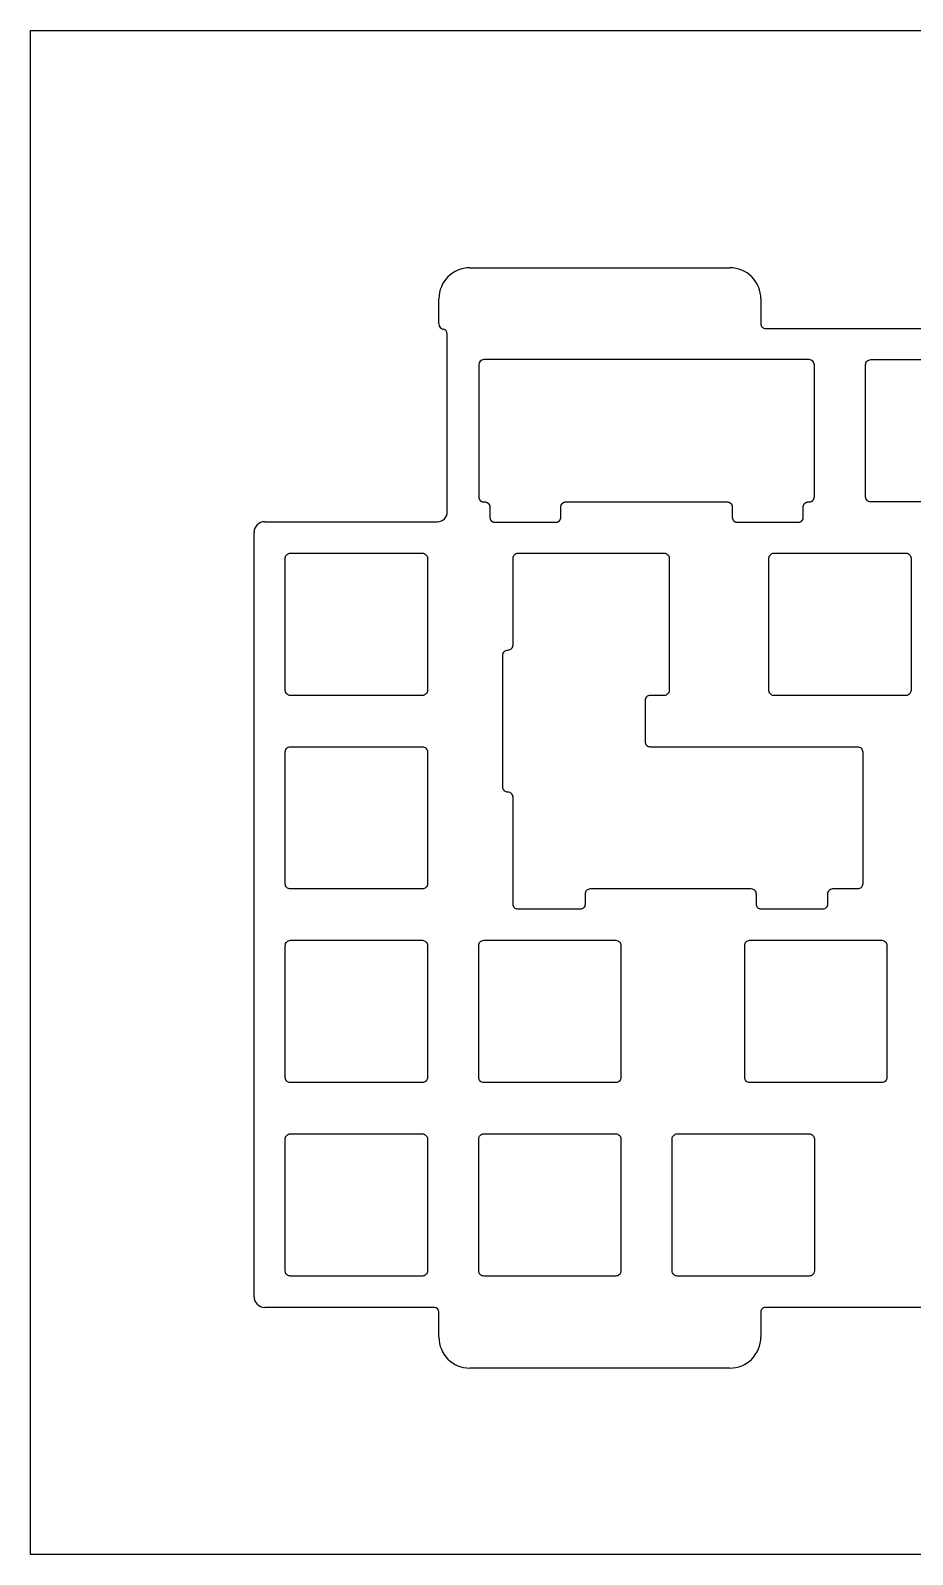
# Model space of a CAD drawing. Header units: millimetres. Extents: x 94 to 474, y -310 to -160.
# Drawn here: x 94.2 to 181, y -310.2 to -160.2 of the extents above; entities that cross this region are included whole.
import ezdxf

# ---------------------------------------------------------------- set-up
doc = ezdxf.new("R2010")
doc.units = ezdxf.units.MM
doc.linetypes.add('Continuous2', pattern=[0])
doc.layers.add('Unified-Daughterboard (9)', color=1, linetype='Continuous')

msp = doc.modelspace()

# ---------------------------------------------------------------- linework, layer by layer
at = {"color": 1, "linetype": 'Continuous2', "lineweight": -3, "true_color": 0xff0000}
for p, q in [((137.46, -183.52, 2066.26), (163.06, -183.52, 2066.26)), ((134.41, -189.04, 2066.26), (134.41, -186.57, 2066.26)), ((166.11, -186.57, 2066.26), (166.11, -189.04, 2066.26)), ((135.23, -207.56, 2066.26), (135.23, -190.02, 2066.26)), ((166.56, -189.49, 2066.26), (213.22, -189.49, 2066.26)), ((116.21, -284.79, 2066.26), (116.21, -209.56, 2066.26)), ((117.26, -208.51, 2066.26), (134.28, -208.51, 2066.26)), ((133.96, -285.84, 2066.26), (117.26, -285.84, 2066.26)), ((134.41, -288.77, 2066.26), (134.41, -286.29, 2066.26)), ((166.11, -286.29, 2066.26), (166.11, -288.77, 2066.26)), ((213.22, -285.84, 2066.26), (166.56, -285.84, 2066.26)), ((163.06, -291.82, 2066.26), (137.46, -291.82, 2066.26))]:
    msp.add_line(p, q, dxfattribs=at)
for centre, radius, start, end in [((137.46, -186.57, 2066.26), 3.05, 90, 180), ((163.06, -186.57, 2066.26), 3.05, 359.999, 90), ((134.96, -189.04, 2066.26), 0.55, 180, 259.3766), ((134.78, -190.02, 2066.26), 0.45, 0, 79.3766), ((166.56, -189.04, 2066.26), 0.45, 179.999, 270), ((134.28, -207.56, 2066.26), 0.95, 270, 360), ((117.26, -209.56, 2066.26), 1.05, 90, 180), ((117.26, -284.79, 2066.26), 1.05, 180, 270), ((133.96, -286.29, 2066.26), 0.45, 0, 90), ((166.56, -286.29, 2066.26), 0.45, 90, 180.001), ((137.46, -288.77, 2066.26), 3.05, 180, 270), ((163.06, -288.77, 2066.26), 3.05, 270, 0.001)]:
    msp.add_arc(centre, radius, start, end, dxfattribs=at)
at = {"layer": 'Unified-Daughterboard (9)', "color": 1, "linetype": 'Continuous2', "lineweight": -3, "true_color": 0xff0000}
for p, q in [((94.19, -160.17, 2066.26), (474.19, -160.17, 2066.26)), ((94.19, -310.17, 2066.26), (94.19, -160.17, 2066.26)), ((138.33, -193.06, 2066.26), (138.33, -206.06, 2066.26)), ((170.88, -192.56, 2066.26), (138.83, -192.56, 2066.26)), ((171.38, -206.06, 2066.26), (171.38, -193.06, 2066.26)), ((176.43, -206.06, 2066.26), (176.43, -193.06, 2066.26)), ((176.93, -192.56, 2066.26), (189.93, -192.56, 2066.26)), ((138.83, -206.56, 2066.26), (138.92, -206.56, 2066.26)), ((146.92, -206.56, 2066.26), (162.79, -206.56, 2066.26)), ((170.79, -206.56, 2066.26), (170.88, -206.56, 2066.26)), ((189.93, -206.56, 2066.26), (176.93, -206.56, 2066.26)), ((139.42, -207.06, 2066.26), (139.42, -208.06, 2066.26)), ((146.42, -208.06, 2066.26), (146.42, -207.06, 2066.26)), ((163.29, -207.06, 2066.26), (163.29, -208.06, 2066.26)), ((170.29, -208.06, 2066.26), (170.29, -207.06, 2066.26)), ((139.92, -208.56, 2066.26), (145.92, -208.56, 2066.26)), ((163.79, -208.56, 2066.26), (169.79, -208.56, 2066.26)), ((119.28, -225.11, 2066.26), (119.28, -212.11, 2066.26)), ((119.78, -211.61, 2066.26), (132.78, -211.61, 2066.26)), ((133.28, -212.11, 2066.26), (133.28, -225.11, 2066.26)), ((141.71, -220.64, 2066.26), (141.71, -212.11, 2066.26)), ((142.21, -211.61, 2066.26), (156.59, -211.61, 2066.26)), ((157.09, -212.11, 2066.26), (157.09, -225.11, 2066.26)), ((166.91, -225.11, 2066.26), (166.91, -212.11, 2066.26)), ((167.41, -211.61, 2066.26), (180.41, -211.61, 2066.26)), ((180.91, -212.11, 2066.26), (180.91, -225.11, 2066.26)), ((140.71, -234.64, 2066.26), (140.71, -221.64, 2066.26)), ((132.78, -225.61, 2066.26), (119.78, -225.61, 2066.26)), ((154.71, -226.11, 2066.26), (154.71, -230.16, 2066.26)), ((156.59, -225.61, 2066.26), (155.21, -225.61, 2066.26)), ((180.41, -225.61, 2066.26), (167.41, -225.61, 2066.26)), ((119.78, -230.66, 2066.26), (132.78, -230.66, 2066.26)), ((155.21, -230.66, 2066.26), (175.64, -230.66, 2066.26)), ((119.28, -244.16, 2066.26), (119.28, -231.16, 2066.26)), ((133.28, -231.16, 2066.26), (133.28, -244.16, 2066.26)), ((176.14, -231.16, 2066.26), (176.14, -244.16, 2066.26)), ((141.71, -246.16, 2066.26), (141.71, -235.64, 2066.26)), ((132.78, -244.66, 2066.26), (119.78, -244.66, 2066.26)), ((148.8, -245.16, 2066.26), (148.8, -246.16, 2066.26)), ((165.17, -244.66, 2066.26), (149.3, -244.66, 2066.26)), ((165.67, -246.16, 2066.26), (165.67, -245.16, 2066.26)), ((172.67, -245.16, 2066.26), (172.67, -246.16, 2066.26)), ((175.64, -244.66, 2066.26), (173.17, -244.66, 2066.26)), ((148.3, -246.66, 2066.26), (142.21, -246.66, 2066.26)), ((172.17, -246.66, 2066.26), (166.17, -246.66, 2066.26)), ((119.28, -263.21, 2066.26), (119.28, -250.21, 2066.26)), ((119.78, -249.71, 2066.26), (132.78, -249.71, 2066.26)), ((133.28, -250.21, 2066.26), (133.28, -263.21, 2066.26)), ((138.33, -263.21, 2066.26), (138.33, -250.21, 2066.26)), ((138.83, -249.71, 2066.26), (151.83, -249.71, 2066.26)), ((152.33, -250.21, 2066.26), (152.33, -263.21, 2066.26)), ((164.52, -263.21, 2066.26), (164.52, -250.21, 2066.26)), ((165.02, -249.71, 2066.26), (178.02, -249.71, 2066.26)), ((178.52, -250.21, 2066.26), (178.52, -263.21, 2066.26)), ((132.78, -263.71, 2066.26), (119.78, -263.71, 2066.26)), ((151.83, -263.71, 2066.26), (138.83, -263.71, 2066.26)), ((178.02, -263.71, 2066.26), (165.02, -263.71, 2066.26)), ((119.28, -282.26, 2066.26), (119.28, -269.26, 2066.26)), ((119.78, -268.76, 2066.26), (132.78, -268.76, 2066.26)), ((133.28, -269.26, 2066.26), (133.28, -282.26, 2066.26)), ((138.33, -282.26, 2066.26), (138.33, -269.26, 2066.26)), ((138.83, -268.76, 2066.26), (151.83, -268.76, 2066.26)), ((152.33, -269.26, 2066.26), (152.33, -282.26, 2066.26)), ((157.38, -282.26, 2066.26), (157.38, -269.26, 2066.26)), ((157.88, -268.76, 2066.26), (170.88, -268.76, 2066.26)), ((171.38, -269.26, 2066.26), (171.38, -282.26, 2066.26)), ((132.78, -282.76, 2066.26), (119.78, -282.76, 2066.26)), ((151.83, -282.76, 2066.26), (138.83, -282.76, 2066.26)), ((170.88, -282.76, 2066.26), (157.88, -282.76, 2066.26)), ((474.19, -310.17, 2066.26), (94.19, -310.17, 2066.26))]:
    msp.add_line(p, q, dxfattribs=at)
for centre, start, end in [((138.83, -193.06, 2066.26), 90, 180), ((170.88, -193.06, 2066.26), 0, 90)]:
    msp.add_arc(centre, 0.5, start, end, dxfattribs=at)
for points, degree, knots in [([(176.43, -193.06, 2066.26), (176.43, -193, 2066.26), (176.44, -192.93, 2066.26), (176.49, -192.81, 2066.26), (176.53, -192.76, 2066.26), (176.62, -192.66, 2066.26), (176.68, -192.63, 2066.26), (176.8, -192.58, 2066.26), (176.87, -192.56, 2066.26), (176.93, -192.56, 2066.26)], 3, [0, 0, 0, 0, 0.25, 0.25, 0.5, 0.5, 0.75, 0.75, 1, 1, 1, 1]), ([(138.33, -206.06, 2066.26), (138.33, -206.16, 2066.26), (138.37, -206.26, 2066.26), (138.41, -206.35, 2066.26), (138.48, -206.42, 2066.26), (138.55, -206.49, 2066.26), (138.64, -206.53, 2066.26), (138.73, -206.56, 2066.26), (138.83, -206.56, 2066.26)], 2, [0, 0, 0, 0.25, 0.25, 0.5, 0.5, 0.75, 0.75, 1, 1, 1]), ([(138.92, -206.56, 2066.26), (139.02, -206.56, 2066.26), (139.11, -206.6, 2066.26), (139.2, -206.64, 2066.26), (139.27, -206.71, 2066.26), (139.34, -206.78, 2066.26), (139.38, -206.87, 2066.26), (139.42, -206.96, 2066.26), (139.42, -207.06, 2066.26)], 2, [0, 0, 0, 0.25, 0.25, 0.5, 0.5, 0.75, 0.75, 1, 1, 1]), ([(146.42, -207.06, 2066.26), (146.42, -206.96, 2066.26), (146.46, -206.87, 2066.26), (146.49, -206.78, 2066.26), (146.56, -206.71, 2066.26), (146.63, -206.64, 2066.26), (146.73, -206.6, 2066.26), (146.82, -206.56, 2066.26), (146.92, -206.56, 2066.26)], 2, [0, 0, 0, 0.25, 0.25, 0.5, 0.5, 0.75, 0.75, 1, 1, 1]), ([(162.79, -206.56, 2066.26), (162.89, -206.56, 2066.26), (162.98, -206.6, 2066.26), (163.08, -206.64, 2066.26), (163.15, -206.71, 2066.26), (163.22, -206.78, 2066.26), (163.26, -206.87, 2066.26), (163.29, -206.96, 2066.26), (163.29, -207.06, 2066.26)], 2, [0, 0, 0, 0.25, 0.25, 0.5, 0.5, 0.75, 0.75, 1, 1, 1]), ([(170.29, -207.06, 2066.26), (170.29, -206.96, 2066.26), (170.33, -206.87, 2066.26), (170.37, -206.78, 2066.26), (170.44, -206.71, 2066.26), (170.51, -206.64, 2066.26), (170.6, -206.6, 2066.26), (170.69, -206.56, 2066.26), (170.79, -206.56, 2066.26)], 2, [0, 0, 0, 0.25, 0.25, 0.5, 0.5, 0.75, 0.75, 1, 1, 1]), ([(170.88, -206.56, 2066.26), (170.98, -206.56, 2066.26), (171.07, -206.53, 2066.26), (171.16, -206.49, 2066.26), (171.23, -206.42, 2066.26), (171.3, -206.35, 2066.26), (171.34, -206.26, 2066.26), (171.38, -206.16, 2066.26), (171.38, -206.06, 2066.26)], 2, [0, 0, 0, 0.25, 0.25, 0.5, 0.5, 0.75, 0.75, 1, 1, 1]), ([(176.93, -206.56, 2066.26), (176.87, -206.56, 2066.26), (176.8, -206.55, 2066.26), (176.68, -206.5, 2066.26), (176.62, -206.46, 2066.26), (176.53, -206.37, 2066.26), (176.49, -206.32, 2066.26), (176.44, -206.19, 2066.26), (176.43, -206.13, 2066.26), (176.43, -206.06, 2066.26)], 3, [0, 0, 0, 0, 0.25, 0.25, 0.5, 0.5, 0.75, 0.75, 1, 1, 1, 1]), ([(139.42, -208.06, 2066.26), (139.42, -208.16, 2066.26), (139.46, -208.26, 2066.26), (139.49, -208.35, 2066.26), (139.56, -208.42, 2066.26), (139.63, -208.49, 2066.26), (139.73, -208.53, 2066.26), (139.82, -208.56, 2066.26), (139.92, -208.56, 2066.26)], 2, [0, 0, 0, 0.25, 0.25, 0.5, 0.5, 0.75, 0.75, 1, 1, 1]), ([(145.92, -208.56, 2066.26), (146.02, -208.56, 2066.26), (146.11, -208.53, 2066.26), (146.2, -208.49, 2066.26), (146.27, -208.42, 2066.26), (146.34, -208.35, 2066.26), (146.38, -208.26, 2066.26), (146.42, -208.16, 2066.26), (146.42, -208.06, 2066.26)], 2, [0, 0, 0, 0.25, 0.25, 0.5, 0.5, 0.75, 0.75, 1, 1, 1]), ([(163.29, -208.06, 2066.26), (163.29, -208.16, 2066.26), (163.33, -208.26, 2066.26), (163.37, -208.35, 2066.26), (163.44, -208.42, 2066.26), (163.51, -208.49, 2066.26), (163.6, -208.53, 2066.26), (163.69, -208.56, 2066.26), (163.79, -208.56, 2066.26)], 2, [0, 0, 0, 0.25, 0.25, 0.5, 0.5, 0.75, 0.75, 1, 1, 1]), ([(169.79, -208.56, 2066.26), (169.89, -208.56, 2066.26), (169.98, -208.53, 2066.26), (170.08, -208.49, 2066.26), (170.15, -208.42, 2066.26), (170.22, -208.35, 2066.26), (170.26, -208.26, 2066.26), (170.29, -208.16, 2066.26), (170.29, -208.06, 2066.26)], 2, [0, 0, 0, 0.25, 0.25, 0.5, 0.5, 0.75, 0.75, 1, 1, 1]), ([(119.28, -212.11, 2066.26), (119.28, -212.05, 2066.26), (119.29, -211.98, 2066.26), (119.34, -211.86, 2066.26), (119.38, -211.81, 2066.26), (119.47, -211.71, 2066.26), (119.53, -211.68, 2066.26), (119.65, -211.63, 2066.26), (119.72, -211.61, 2066.26), (119.78, -211.61, 2066.26)], 3, [0, 0, 0, 0, 0.25, 0.25, 0.5, 0.5, 0.75, 0.75, 1, 1, 1, 1]), ([(132.78, -211.61, 2066.26), (132.85, -211.61, 2066.26), (132.91, -211.63, 2066.26), (133.03, -211.68, 2066.26), (133.09, -211.71, 2066.26), (133.18, -211.81, 2066.26), (133.22, -211.86, 2066.26), (133.27, -211.98, 2066.26), (133.28, -212.05, 2066.26), (133.28, -212.11, 2066.26)], 3, [0, 0, 0, 0, 0.25, 0.25, 0.5, 0.5, 0.75, 0.75, 1, 1, 1, 1]), ([(141.71, -212.11, 2066.26), (141.71, -212.05, 2066.26), (141.72, -211.98, 2066.26), (141.77, -211.86, 2066.26), (141.81, -211.81, 2066.26), (141.9, -211.71, 2066.26), (141.96, -211.68, 2066.26), (142.08, -211.63, 2066.26), (142.15, -211.61, 2066.26), (142.21, -211.61, 2066.26)], 3, [0, 0, 0, 0, 0.25, 0.25, 0.5, 0.5, 0.75, 0.75, 1, 1, 1, 1]), ([(156.59, -211.61, 2066.26), (156.66, -211.61, 2066.26), (156.72, -211.63, 2066.26), (156.84, -211.68, 2066.26), (156.9, -211.71, 2066.26), (156.99, -211.81, 2066.26), (157.03, -211.86, 2066.26), (157.08, -211.98, 2066.26), (157.09, -212.05, 2066.26), (157.09, -212.11, 2066.26)], 3, [0, 0, 0, 0, 0.25, 0.25, 0.5, 0.5, 0.75, 0.75, 1, 1, 1, 1]), ([(166.91, -212.11, 2066.26), (166.91, -212.05, 2066.26), (166.92, -211.98, 2066.26), (166.97, -211.86, 2066.26), (167.01, -211.81, 2066.26), (167.1, -211.71, 2066.26), (167.15, -211.68, 2066.26), (167.27, -211.63, 2066.26), (167.34, -211.61, 2066.26), (167.41, -211.61, 2066.26)], 3, [0, 0, 0, 0, 0.25, 0.25, 0.5, 0.5, 0.75, 0.75, 1, 1, 1, 1]), ([(180.41, -211.61, 2066.26), (180.47, -211.61, 2066.26), (180.54, -211.63, 2066.26), (180.66, -211.68, 2066.26), (180.71, -211.71, 2066.26), (180.81, -211.81, 2066.26), (180.84, -211.86, 2066.26), (180.89, -211.98, 2066.26), (180.91, -212.05, 2066.26), (180.91, -212.11, 2066.26)], 3, [0, 0, 0, 0, 0.25, 0.25, 0.5, 0.5, 0.75, 0.75, 1, 1, 1, 1]), ([(140.71, -221.64, 2066.26), (140.71, -221.57, 2066.26), (140.72, -221.51, 2066.26), (140.77, -221.39, 2066.26), (140.81, -221.33, 2066.26), (140.9, -221.24, 2066.26), (140.96, -221.2, 2066.26), (141.08, -221.15, 2066.26), (141.15, -221.14, 2066.26), (141.21, -221.14, 2066.26)], 3, [0, 0, 0, 0, 0.25, 0.25, 0.5, 0.5, 0.75, 0.75, 1, 1, 1, 1]), ([(141.21, -221.14, 2066.26), (141.28, -221.14, 2066.26), (141.34, -221.13, 2066.26), (141.46, -221.08, 2066.26), (141.52, -221.04, 2066.26), (141.61, -220.95, 2066.26), (141.65, -220.89, 2066.26), (141.7, -220.77, 2066.26), (141.71, -220.7, 2066.26), (141.71, -220.64, 2066.26)], 3, [0, 0, 0, 0, 0.25, 0.25, 0.5, 0.5, 0.75, 0.75, 1, 1, 1, 1]), ([(119.78, -225.61, 2066.26), (119.72, -225.61, 2066.26), (119.65, -225.6, 2066.26), (119.53, -225.55, 2066.26), (119.47, -225.51, 2066.26), (119.38, -225.42, 2066.26), (119.34, -225.37, 2066.26), (119.29, -225.24, 2066.26), (119.28, -225.18, 2066.26), (119.28, -225.11, 2066.26)], 3, [0, 0, 0, 0, 0.25, 0.25, 0.5, 0.5, 0.75, 0.75, 1, 1, 1, 1]), ([(133.28, -225.11, 2066.26), (133.28, -225.18, 2066.26), (133.27, -225.24, 2066.26), (133.22, -225.37, 2066.26), (133.18, -225.42, 2066.26), (133.09, -225.51, 2066.26), (133.03, -225.55, 2066.26), (132.91, -225.6, 2066.26), (132.85, -225.61, 2066.26), (132.78, -225.61, 2066.26)], 3, [0, 0, 0, 0, 0.25, 0.25, 0.5, 0.5, 0.75, 0.75, 1, 1, 1, 1]), ([(155.21, -225.61, 2066.26), (155.15, -225.61, 2066.26), (155.08, -225.63, 2066.26), (154.96, -225.68, 2066.26), (154.9, -225.71, 2066.26), (154.81, -225.81, 2066.26), (154.77, -225.86, 2066.26), (154.72, -225.98, 2066.26), (154.71, -226.05, 2066.26), (154.71, -226.11, 2066.26)], 3, [0, 0, 0, 0, 0.25, 0.25, 0.5, 0.5, 0.75, 0.75, 1, 1, 1, 1]), ([(157.09, -225.11, 2066.26), (157.09, -225.18, 2066.26), (157.08, -225.24, 2066.26), (157.03, -225.37, 2066.26), (156.99, -225.42, 2066.26), (156.9, -225.51, 2066.26), (156.84, -225.55, 2066.26), (156.72, -225.6, 2066.26), (156.66, -225.61, 2066.26), (156.59, -225.61, 2066.26)], 3, [0, 0, 0, 0, 0.25, 0.25, 0.5, 0.5, 0.75, 0.75, 1, 1, 1, 1]), ([(167.41, -225.61, 2066.26), (167.34, -225.61, 2066.26), (167.27, -225.6, 2066.26), (167.15, -225.55, 2066.26), (167.1, -225.51, 2066.26), (167.01, -225.42, 2066.26), (166.97, -225.37, 2066.26), (166.92, -225.24, 2066.26), (166.91, -225.18, 2066.26), (166.91, -225.11, 2066.26)], 3, [0, 0, 0, 0, 0.25, 0.25, 0.5, 0.5, 0.75, 0.75, 1, 1, 1, 1]), ([(180.91, -225.11, 2066.26), (180.91, -225.18, 2066.26), (180.89, -225.24, 2066.26), (180.84, -225.37, 2066.26), (180.81, -225.42, 2066.26), (180.71, -225.51, 2066.26), (180.66, -225.55, 2066.26), (180.54, -225.6, 2066.26), (180.47, -225.61, 2066.26), (180.41, -225.61, 2066.26)], 3, [0, 0, 0, 0, 0.25, 0.25, 0.5, 0.5, 0.75, 0.75, 1, 1, 1, 1]), ([(119.28, -231.16, 2066.26), (119.28, -231.1, 2066.26), (119.29, -231.03, 2066.26), (119.34, -230.91, 2066.26), (119.38, -230.86, 2066.26), (119.47, -230.76, 2066.26), (119.53, -230.73, 2066.26), (119.65, -230.68, 2066.26), (119.72, -230.66, 2066.26), (119.78, -230.66, 2066.26)], 3, [0, 0, 0, 0, 0.25, 0.25, 0.5, 0.5, 0.75, 0.75, 1, 1, 1, 1]), ([(132.78, -230.66, 2066.26), (132.85, -230.66, 2066.26), (132.91, -230.68, 2066.26), (133.03, -230.73, 2066.26), (133.09, -230.76, 2066.26), (133.18, -230.86, 2066.26), (133.22, -230.91, 2066.26), (133.27, -231.03, 2066.26), (133.28, -231.1, 2066.26), (133.28, -231.16, 2066.26)], 3, [0, 0, 0, 0, 0.25, 0.25, 0.5, 0.5, 0.75, 0.75, 1, 1, 1, 1]), ([(154.71, -230.16, 2066.26), (154.71, -230.23, 2066.26), (154.72, -230.29, 2066.26), (154.77, -230.42, 2066.26), (154.81, -230.47, 2066.26), (154.9, -230.56, 2066.26), (154.96, -230.6, 2066.26), (155.08, -230.65, 2066.26), (155.15, -230.66, 2066.26), (155.21, -230.66, 2066.26)], 3, [0, 0, 0, 0, 0.25, 0.25, 0.5, 0.5, 0.75, 0.75, 1, 1, 1, 1]), ([(175.64, -230.66, 2066.26), (175.71, -230.66, 2066.26), (175.77, -230.68, 2066.26), (175.89, -230.73, 2066.26), (175.95, -230.76, 2066.26), (176.04, -230.86, 2066.26), (176.08, -230.91, 2066.26), (176.13, -231.03, 2066.26), (176.14, -231.1, 2066.26), (176.14, -231.16, 2066.26)], 3, [0, 0, 0, 0, 0.25, 0.25, 0.5, 0.5, 0.75, 0.75, 1, 1, 1, 1]), ([(141.21, -235.14, 2066.26), (141.15, -235.14, 2066.26), (141.08, -235.13, 2066.26), (140.96, -235.08, 2066.26), (140.9, -235.04, 2066.26), (140.81, -234.95, 2066.26), (140.77, -234.89, 2066.26), (140.72, -234.77, 2066.26), (140.71, -234.7, 2066.26), (140.71, -234.64, 2066.26)], 3, [0, 0, 0, 0, 0.25, 0.25, 0.5, 0.5, 0.75, 0.75, 1, 1, 1, 1]), ([(141.71, -235.64, 2066.26), (141.71, -235.57, 2066.26), (141.7, -235.51, 2066.26), (141.65, -235.39, 2066.26), (141.61, -235.33, 2066.26), (141.52, -235.24, 2066.26), (141.46, -235.2, 2066.26), (141.34, -235.15, 2066.26), (141.28, -235.14, 2066.26), (141.21, -235.14, 2066.26)], 3, [0, 0, 0, 0, 0.25, 0.25, 0.5, 0.5, 0.75, 0.75, 1, 1, 1, 1]), ([(119.78, -244.66, 2066.26), (119.72, -244.66, 2066.26), (119.65, -244.65, 2066.26), (119.53, -244.6, 2066.26), (119.47, -244.56, 2066.26), (119.38, -244.47, 2066.26), (119.34, -244.42, 2066.26), (119.29, -244.29, 2066.26), (119.28, -244.23, 2066.26), (119.28, -244.16, 2066.26)], 3, [0, 0, 0, 0, 0.25, 0.25, 0.5, 0.5, 0.75, 0.75, 1, 1, 1, 1]), ([(133.28, -244.16, 2066.26), (133.28, -244.23, 2066.26), (133.27, -244.29, 2066.26), (133.22, -244.42, 2066.26), (133.18, -244.47, 2066.26), (133.09, -244.56, 2066.26), (133.03, -244.6, 2066.26), (132.91, -244.65, 2066.26), (132.85, -244.66, 2066.26), (132.78, -244.66, 2066.26)], 3, [0, 0, 0, 0, 0.25, 0.25, 0.5, 0.5, 0.75, 0.75, 1, 1, 1, 1]), ([(176.14, -244.16, 2066.26), (176.14, -244.23, 2066.26), (176.13, -244.29, 2066.26), (176.08, -244.42, 2066.26), (176.04, -244.47, 2066.26), (175.95, -244.56, 2066.26), (175.89, -244.6, 2066.26), (175.77, -244.65, 2066.26), (175.71, -244.66, 2066.26), (175.64, -244.66, 2066.26)], 3, [0, 0, 0, 0, 0.25, 0.25, 0.5, 0.5, 0.75, 0.75, 1, 1, 1, 1]), ([(149.3, -244.66, 2066.26), (149.23, -244.66, 2066.26), (149.17, -244.68, 2066.26), (149.05, -244.73, 2066.26), (148.99, -244.76, 2066.26), (148.9, -244.86, 2066.26), (148.86, -244.91, 2066.26), (148.81, -245.03, 2066.26), (148.8, -245.1, 2066.26), (148.8, -245.16, 2066.26)], 3, [0, 0, 0, 0, 0.25, 0.25, 0.5, 0.5, 0.75, 0.75, 1, 1, 1, 1]), ([(165.67, -245.16, 2066.26), (165.67, -245.1, 2066.26), (165.66, -245.03, 2066.26), (165.61, -244.91, 2066.26), (165.57, -244.86, 2066.26), (165.48, -244.76, 2066.26), (165.43, -244.73, 2066.26), (165.31, -244.68, 2066.26), (165.24, -244.66, 2066.26), (165.17, -244.66, 2066.26)], 3, [0, 0, 0, 0, 0.25, 0.25, 0.5, 0.5, 0.75, 0.75, 1, 1, 1, 1]), ([(173.17, -244.66, 2066.26), (173.11, -244.66, 2066.26), (173.04, -244.68, 2066.26), (172.92, -244.73, 2066.26), (172.87, -244.76, 2066.26), (172.78, -244.86, 2066.26), (172.74, -244.91, 2066.26), (172.69, -245.03, 2066.26), (172.67, -245.1, 2066.26), (172.67, -245.16, 2066.26)], 3, [0, 0, 0, 0, 0.25, 0.25, 0.5, 0.5, 0.75, 0.75, 1, 1, 1, 1]), ([(142.21, -246.66, 2066.26), (142.15, -246.66, 2066.26), (142.08, -246.65, 2066.26), (141.96, -246.6, 2066.26), (141.9, -246.56, 2066.26), (141.81, -246.47, 2066.26), (141.77, -246.42, 2066.26), (141.72, -246.29, 2066.26), (141.71, -246.23, 2066.26), (141.71, -246.16, 2066.26)], 3, [0, 0, 0, 0, 0.25, 0.25, 0.5, 0.5, 0.75, 0.75, 1, 1, 1, 1]), ([(148.8, -246.16, 2066.26), (148.8, -246.23, 2066.26), (148.79, -246.29, 2066.26), (148.74, -246.42, 2066.26), (148.7, -246.47, 2066.26), (148.61, -246.56, 2066.26), (148.55, -246.6, 2066.26), (148.43, -246.65, 2066.26), (148.36, -246.66, 2066.26), (148.3, -246.66, 2066.26)], 3, [0, 0, 0, 0, 0.25, 0.25, 0.5, 0.5, 0.75, 0.75, 1, 1, 1, 1]), ([(166.17, -246.66, 2066.26), (166.11, -246.66, 2066.26), (166.04, -246.65, 2066.26), (165.92, -246.6, 2066.26), (165.87, -246.56, 2066.26), (165.78, -246.47, 2066.26), (165.74, -246.42, 2066.26), (165.69, -246.29, 2066.26), (165.67, -246.23, 2066.26), (165.67, -246.16, 2066.26)], 3, [0, 0, 0, 0, 0.25, 0.25, 0.5, 0.5, 0.75, 0.75, 1, 1, 1, 1]), ([(172.67, -246.16, 2066.26), (172.67, -246.23, 2066.26), (172.66, -246.29, 2066.26), (172.61, -246.42, 2066.26), (172.57, -246.47, 2066.26), (172.48, -246.56, 2066.26), (172.43, -246.6, 2066.26), (172.31, -246.65, 2066.26), (172.24, -246.66, 2066.26), (172.17, -246.66, 2066.26)], 3, [0, 0, 0, 0, 0.25, 0.25, 0.5, 0.5, 0.75, 0.75, 1, 1, 1, 1]), ([(119.28, -250.21, 2066.26), (119.28, -250.15, 2066.26), (119.29, -250.08, 2066.26), (119.34, -249.96, 2066.26), (119.38, -249.91, 2066.26), (119.47, -249.81, 2066.26), (119.53, -249.78, 2066.26), (119.65, -249.73, 2066.26), (119.72, -249.71, 2066.26), (119.78, -249.71, 2066.26)], 3, [0, 0, 0, 0, 0.25, 0.25, 0.5, 0.5, 0.75, 0.75, 1, 1, 1, 1]), ([(132.78, -249.71, 2066.26), (132.85, -249.71, 2066.26), (132.91, -249.73, 2066.26), (133.03, -249.78, 2066.26), (133.09, -249.81, 2066.26), (133.18, -249.91, 2066.26), (133.22, -249.96, 2066.26), (133.27, -250.08, 2066.26), (133.28, -250.15, 2066.26), (133.28, -250.21, 2066.26)], 3, [0, 0, 0, 0, 0.25, 0.25, 0.5, 0.5, 0.75, 0.75, 1, 1, 1, 1]), ([(138.33, -250.21, 2066.26), (138.33, -250.15, 2066.26), (138.34, -250.08, 2066.26), (138.39, -249.96, 2066.26), (138.43, -249.91, 2066.26), (138.52, -249.81, 2066.26), (138.58, -249.78, 2066.26), (138.7, -249.73, 2066.26), (138.77, -249.71, 2066.26), (138.83, -249.71, 2066.26)], 3, [0, 0, 0, 0, 0.25, 0.25, 0.5, 0.5, 0.75, 0.75, 1, 1, 1, 1]), ([(151.83, -249.71, 2066.26), (151.9, -249.71, 2066.26), (151.96, -249.73, 2066.26), (152.08, -249.78, 2066.26), (152.14, -249.81, 2066.26), (152.23, -249.91, 2066.26), (152.27, -249.96, 2066.26), (152.32, -250.08, 2066.26), (152.33, -250.15, 2066.26), (152.33, -250.21, 2066.26)], 3, [0, 0, 0, 0, 0.25, 0.25, 0.5, 0.5, 0.75, 0.75, 1, 1, 1, 1]), ([(164.52, -250.21, 2066.26), (164.52, -250.15, 2066.26), (164.54, -250.08, 2066.26), (164.59, -249.96, 2066.26), (164.62, -249.91, 2066.26), (164.72, -249.81, 2066.26), (164.77, -249.78, 2066.26), (164.89, -249.73, 2066.26), (164.96, -249.71, 2066.26), (165.02, -249.71, 2066.26)], 3, [0, 0, 0, 0, 0.25, 0.25, 0.5, 0.5, 0.75, 0.75, 1, 1, 1, 1]), ([(178.02, -249.71, 2066.26), (178.09, -249.71, 2066.26), (178.16, -249.73, 2066.26), (178.28, -249.78, 2066.26), (178.33, -249.81, 2066.26), (178.42, -249.91, 2066.26), (178.46, -249.96, 2066.26), (178.51, -250.08, 2066.26), (178.52, -250.15, 2066.26), (178.52, -250.21, 2066.26)], 3, [0, 0, 0, 0, 0.25, 0.25, 0.5, 0.5, 0.75, 0.75, 1, 1, 1, 1]), ([(119.78, -263.71, 2066.26), (119.72, -263.71, 2066.26), (119.65, -263.7, 2066.26), (119.53, -263.65, 2066.26), (119.47, -263.61, 2066.26), (119.38, -263.52, 2066.26), (119.34, -263.47, 2066.26), (119.29, -263.34, 2066.26), (119.28, -263.28, 2066.26), (119.28, -263.21, 2066.26)], 3, [0, 0, 0, 0, 0.25, 0.25, 0.5, 0.5, 0.75, 0.75, 1, 1, 1, 1]), ([(133.28, -263.21, 2066.26), (133.28, -263.28, 2066.26), (133.27, -263.34, 2066.26), (133.22, -263.47, 2066.26), (133.18, -263.52, 2066.26), (133.09, -263.61, 2066.26), (133.03, -263.65, 2066.26), (132.91, -263.7, 2066.26), (132.85, -263.71, 2066.26), (132.78, -263.71, 2066.26)], 3, [0, 0, 0, 0, 0.25, 0.25, 0.5, 0.5, 0.75, 0.75, 1, 1, 1, 1]), ([(138.83, -263.71, 2066.26), (138.77, -263.71, 2066.26), (138.7, -263.7, 2066.26), (138.58, -263.65, 2066.26), (138.52, -263.61, 2066.26), (138.43, -263.52, 2066.26), (138.39, -263.47, 2066.26), (138.34, -263.34, 2066.26), (138.33, -263.28, 2066.26), (138.33, -263.21, 2066.26)], 3, [0, 0, 0, 0, 0.25, 0.25, 0.5, 0.5, 0.75, 0.75, 1, 1, 1, 1]), ([(152.33, -263.21, 2066.26), (152.33, -263.28, 2066.26), (152.32, -263.34, 2066.26), (152.27, -263.47, 2066.26), (152.23, -263.52, 2066.26), (152.14, -263.61, 2066.26), (152.08, -263.65, 2066.26), (151.96, -263.7, 2066.26), (151.9, -263.71, 2066.26), (151.83, -263.71, 2066.26)], 3, [0, 0, 0, 0, 0.25, 0.25, 0.5, 0.5, 0.75, 0.75, 1, 1, 1, 1]), ([(165.02, -263.71, 2066.26), (164.96, -263.71, 2066.26), (164.89, -263.7, 2066.26), (164.77, -263.65, 2066.26), (164.72, -263.61, 2066.26), (164.62, -263.52, 2066.26), (164.59, -263.47, 2066.26), (164.54, -263.34, 2066.26), (164.52, -263.28, 2066.26), (164.52, -263.21, 2066.26)], 3, [0, 0, 0, 0, 0.25, 0.25, 0.5, 0.5, 0.75, 0.75, 1, 1, 1, 1]), ([(178.52, -263.21, 2066.26), (178.52, -263.28, 2066.26), (178.51, -263.34, 2066.26), (178.46, -263.47, 2066.26), (178.42, -263.52, 2066.26), (178.33, -263.61, 2066.26), (178.28, -263.65, 2066.26), (178.16, -263.7, 2066.26), (178.09, -263.71, 2066.26), (178.02, -263.71, 2066.26)], 3, [0, 0, 0, 0, 0.25, 0.25, 0.5, 0.5, 0.75, 0.75, 1, 1, 1, 1]), ([(119.28, -269.26, 2066.26), (119.28, -269.2, 2066.26), (119.29, -269.13, 2066.26), (119.34, -269.01, 2066.26), (119.38, -268.96, 2066.26), (119.47, -268.86, 2066.26), (119.53, -268.83, 2066.26), (119.65, -268.78, 2066.26), (119.72, -268.76, 2066.26), (119.78, -268.76, 2066.26)], 3, [0, 0, 0, 0, 0.25, 0.25, 0.5, 0.5, 0.75, 0.75, 1, 1, 1, 1]), ([(132.78, -268.76, 2066.26), (132.85, -268.76, 2066.26), (132.91, -268.78, 2066.26), (133.03, -268.83, 2066.26), (133.09, -268.86, 2066.26), (133.18, -268.96, 2066.26), (133.22, -269.01, 2066.26), (133.27, -269.13, 2066.26), (133.28, -269.2, 2066.26), (133.28, -269.26, 2066.26)], 3, [0, 0, 0, 0, 0.25, 0.25, 0.5, 0.5, 0.75, 0.75, 1, 1, 1, 1]), ([(138.33, -269.26, 2066.26), (138.33, -269.2, 2066.26), (138.34, -269.13, 2066.26), (138.39, -269.01, 2066.26), (138.43, -268.96, 2066.26), (138.52, -268.86, 2066.26), (138.58, -268.83, 2066.26), (138.7, -268.78, 2066.26), (138.77, -268.76, 2066.26), (138.83, -268.76, 2066.26)], 3, [0, 0, 0, 0, 0.25, 0.25, 0.5, 0.5, 0.75, 0.75, 1, 1, 1, 1]), ([(151.83, -268.76, 2066.26), (151.9, -268.76, 2066.26), (151.96, -268.78, 2066.26), (152.08, -268.83, 2066.26), (152.14, -268.86, 2066.26), (152.23, -268.96, 2066.26), (152.27, -269.01, 2066.26), (152.32, -269.13, 2066.26), (152.33, -269.2, 2066.26), (152.33, -269.26, 2066.26)], 3, [0, 0, 0, 0, 0.25, 0.25, 0.5, 0.5, 0.75, 0.75, 1, 1, 1, 1]), ([(157.38, -269.26, 2066.26), (157.38, -269.2, 2066.26), (157.39, -269.13, 2066.26), (157.44, -269.01, 2066.26), (157.48, -268.96, 2066.26), (157.57, -268.86, 2066.26), (157.63, -268.83, 2066.26), (157.75, -268.78, 2066.26), (157.82, -268.76, 2066.26), (157.88, -268.76, 2066.26)], 3, [0, 0, 0, 0, 0.25, 0.25, 0.5, 0.5, 0.75, 0.75, 1, 1, 1, 1]), ([(170.88, -268.76, 2066.26), (170.95, -268.76, 2066.26), (171.01, -268.78, 2066.26), (171.13, -268.83, 2066.26), (171.19, -268.86, 2066.26), (171.28, -268.96, 2066.26), (171.32, -269.01, 2066.26), (171.37, -269.13, 2066.26), (171.38, -269.2, 2066.26), (171.38, -269.26, 2066.26)], 3, [0, 0, 0, 0, 0.25, 0.25, 0.5, 0.5, 0.75, 0.75, 1, 1, 1, 1]), ([(119.78, -282.76, 2066.26), (119.72, -282.76, 2066.26), (119.65, -282.75, 2066.26), (119.53, -282.7, 2066.26), (119.47, -282.66, 2066.26), (119.38, -282.57, 2066.26), (119.34, -282.52, 2066.26), (119.29, -282.39, 2066.26), (119.28, -282.33, 2066.26), (119.28, -282.26, 2066.26)], 3, [0, 0, 0, 0, 0.25, 0.25, 0.5, 0.5, 0.75, 0.75, 1, 1, 1, 1]), ([(133.28, -282.26, 2066.26), (133.28, -282.33, 2066.26), (133.27, -282.39, 2066.26), (133.22, -282.52, 2066.26), (133.18, -282.57, 2066.26), (133.09, -282.66, 2066.26), (133.03, -282.7, 2066.26), (132.91, -282.75, 2066.26), (132.85, -282.76, 2066.26), (132.78, -282.76, 2066.26)], 3, [0, 0, 0, 0, 0.25, 0.25, 0.5, 0.5, 0.75, 0.75, 1, 1, 1, 1]), ([(138.83, -282.76, 2066.26), (138.77, -282.76, 2066.26), (138.7, -282.75, 2066.26), (138.58, -282.7, 2066.26), (138.52, -282.66, 2066.26), (138.43, -282.57, 2066.26), (138.39, -282.52, 2066.26), (138.34, -282.39, 2066.26), (138.33, -282.33, 2066.26), (138.33, -282.26, 2066.26)], 3, [0, 0, 0, 0, 0.25, 0.25, 0.5, 0.5, 0.75, 0.75, 1, 1, 1, 1]), ([(152.33, -282.26, 2066.26), (152.33, -282.33, 2066.26), (152.32, -282.39, 2066.26), (152.27, -282.52, 2066.26), (152.23, -282.57, 2066.26), (152.14, -282.66, 2066.26), (152.08, -282.7, 2066.26), (151.96, -282.75, 2066.26), (151.9, -282.76, 2066.26), (151.83, -282.76, 2066.26)], 3, [0, 0, 0, 0, 0.25, 0.25, 0.5, 0.5, 0.75, 0.75, 1, 1, 1, 1]), ([(157.88, -282.76, 2066.26), (157.82, -282.76, 2066.26), (157.75, -282.75, 2066.26), (157.63, -282.7, 2066.26), (157.57, -282.66, 2066.26), (157.48, -282.57, 2066.26), (157.44, -282.52, 2066.26), (157.39, -282.39, 2066.26), (157.38, -282.33, 2066.26), (157.38, -282.26, 2066.26)], 3, [0, 0, 0, 0, 0.25, 0.25, 0.5, 0.5, 0.75, 0.75, 1, 1, 1, 1]), ([(171.38, -282.26, 2066.26), (171.38, -282.33, 2066.26), (171.37, -282.39, 2066.26), (171.32, -282.52, 2066.26), (171.28, -282.57, 2066.26), (171.19, -282.66, 2066.26), (171.13, -282.7, 2066.26), (171.01, -282.75, 2066.26), (170.95, -282.76, 2066.26), (170.88, -282.76, 2066.26)], 3, [0, 0, 0, 0, 0.25, 0.25, 0.5, 0.5, 0.75, 0.75, 1, 1, 1, 1])]:
    msp.add_open_spline(points, degree=degree, knots=knots, dxfattribs=at)

doc.saveas('drawing.dxf')
